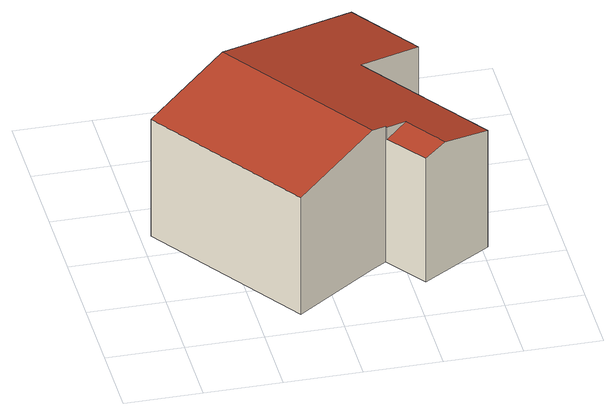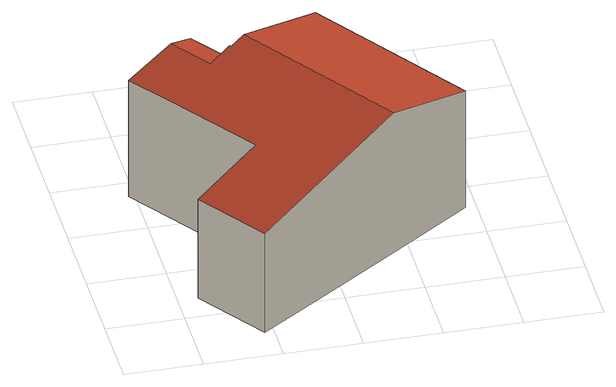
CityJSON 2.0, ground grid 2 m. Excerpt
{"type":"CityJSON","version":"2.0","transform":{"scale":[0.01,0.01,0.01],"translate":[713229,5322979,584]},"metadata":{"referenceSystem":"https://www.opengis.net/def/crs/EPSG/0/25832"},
"CityObjects":{
"building1":{"type":"Building","attributes":{"StandLK":"2014-07-28","Gemeindeschluessel":"09175128","HoeheGrund":"584.220","HoeheDach":"588.330","NiedrigsteTraufeDesGebaeudes":"587.126","Methode":"2000","function":"31001_2000","roofType":"3100","measuredHeight":4.11},"address":[{"country":"Germany","locality":"Moosach","thoroughfareName":"In der Flur Niederseeon"}],"geometry":[{"type":"Solid","lod":"2","boundaries":[[[[0,1,2,3,4,5]],[[6,7,8,9]],[[10,11,12,5,4,13]],[[14,15,16,17,18,19,20]],[[21,22,7,6]],[[23,11,10,24,15,14]],[[25,2,1,26]],[[18,17,27,24,10,13,4,3,2,25,28,22,21]],[[22,28,25,26,29,30,8,7]],[[24,27,16,15]],[[31,19,18,21,6,9]],[[17,16,27]],[[14,20,19,31,9,8,30,29,26,1,0,5,12,11,23]]]],"semantics":{"surfaces":[{"type":"WallSurface"},{"type":"RoofSurface","Flaeche":"13.322","Dachneigung":"75.582","Dachorientierung":"237.909","Z_MAX":"4.110","Z_MAX_ASL":"588.330","Z_MIN":"3.443","Z_MIN_ASL":"587.663"},{"type":"RoofSurface","Flaeche":"20.197","Dachneigung":"75.581","Dachorientierung":"57.958","Z_MAX":"4.110","Z_MAX_ASL":"588.330","Z_MIN":"2.906","Z_MIN_ASL":"587.126"},{"type":"RoofSurface","Flaeche":"0.894","Dachneigung":"75.613","Dachorientierung":"237.771","Z_MAX":"3.812","Z_MAX_ASL":"588.032","Z_MIN":"3.633","Z_MIN_ASL":"587.853"},{"type":"GroundSurface"}],"values":[[0,0,0,0,1,0,0,2,0,3,0,0,4]]}}]}
},
"vertices":[
[582,602,22],[749,718,22],[749,718,313],[582,602,365],[577,598,367],[577,598,22],[307,75,366],[27,486,366],[27,486,22],[307,75,22],[815,256,365],[815,256,22],[737,368,22],[737,368,366],[635,143,22],[635,143,386],[561,245,385],[561,245,421],[558,249,421],[558,249,22],[561,245,22],[520,223,433],[240,634,433],[691,178,22],[691,178,403],[623,900,313],[623,900,22],[618,285,403],[457,785,365],[457,785,22],[240,634,22],[520,223,22]
]}
